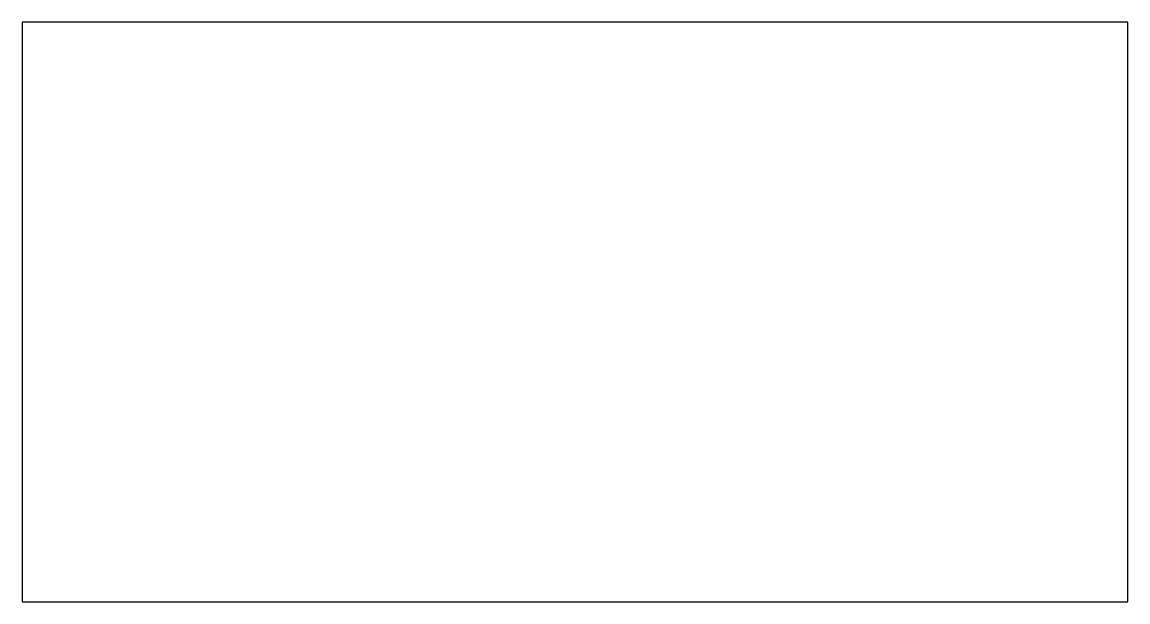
# Model space of a CAD drawing. Header units: millimetres. Extents: x 0 to 105, y 0 to 55.
import ezdxf

# ---------------------------------------------------------------- set-up
doc = ezdxf.new("R2010")
doc.units = ezdxf.units.MM
doc.layers.add('PERIMETER', color=5, linetype='CONTINUOUS')

msp = doc.modelspace()

# ---------------------------------------------------------------- linework, layer by layer
at = {"layer": 'PERIMETER'}
msp.add_lwpolyline([(105.08, -0.08), (105.08, 55.08), (-0.08, 55.08), (-0.08, -0.08)], close=True, dxfattribs=at)

doc.saveas('drawing.dxf')
